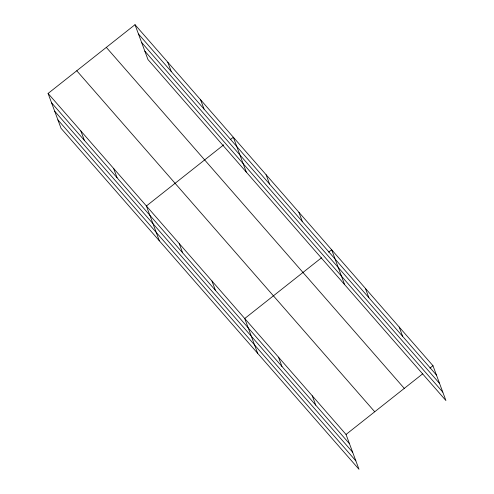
<?xml version="1.0" encoding="UTF-8"?>
<svg xmlns="http://www.w3.org/2000/svg" width="494" height="494" viewBox="0 0 494 494"><rect width="100%" height="100%" fill="white"/><g stroke="black" fill="none" stroke-linecap="round" stroke-linejoin="round"><path stroke-width="0.74" d="M48.079 93.452L346.035 434.461L358.996 469.3L61.034 128.292L48.079 93.452L135.004 24.7L432.966 365.708L445.921 400.548L147.965 59.539L135.004 24.7M223.77 144.798L146.403 205.986L159.364 240.825M230.346 139.598L233.335 137.233L246.29 172.073M321.501 257.8L244.734 318.519L257.689 353.358M328.671 252.131L331.659 249.766L344.614 284.606M346.035 434.461L422.802 373.742M429.978 368.073L432.966 365.708M138.468 34.012L436.43 375.026M141.605 42.441L439.561 383.449M144.828 51.117L442.791 392.125M106.321 47.387L404.277 388.395M76.768 70.766L374.724 411.774M51.543 102.764L349.499 443.773M54.673 111.187L352.636 452.195M57.903 119.869L355.859 460.877M399.195 327.059L402.659 336.377M365.424 288.416L368.888 297.728M298.882 212.253L302.347 221.571M266.105 174.746L269.57 184.058M312.27 395.811L315.734 405.129M200.558 99.72L204.022 109.038M278.499 357.162L281.963 366.48M167.781 62.213L171.245 71.525M211.957 281.006L215.421 290.318M179.18 243.493L182.644 252.811M113.632 168.473L117.097 177.791M80.855 130.959L84.32 140.277"/></g></svg>
